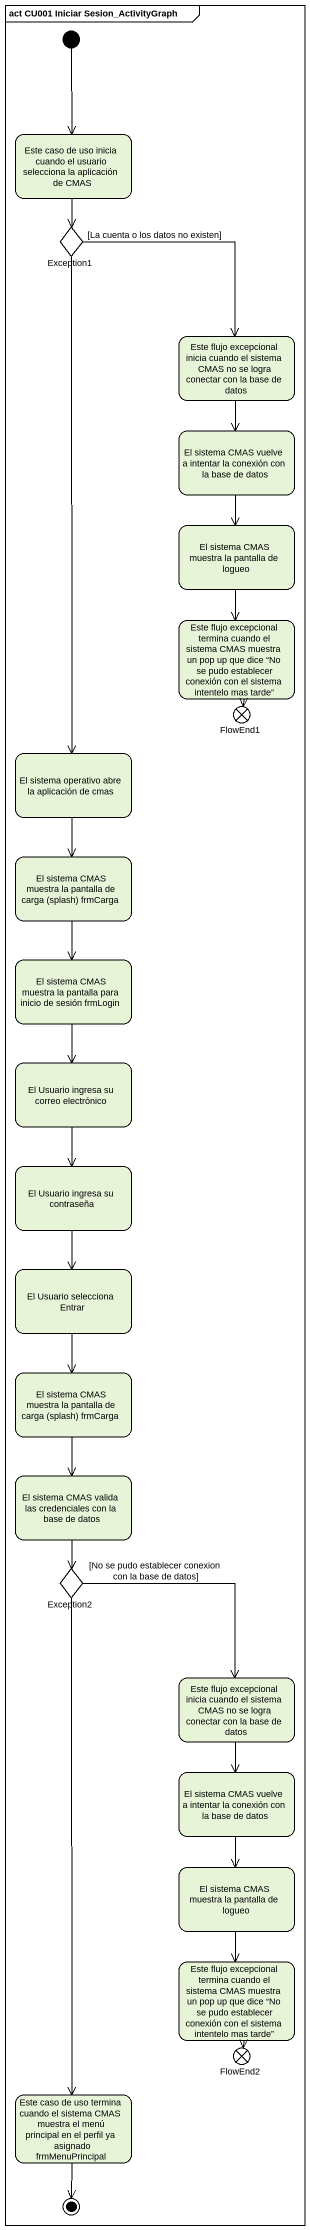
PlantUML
@startuml
mainframe act CU001 Iniciar Sesion_ActivityGraph
hide empty description
state "Este caso de uso inicia cuando el usuario selecciona la aplicación de CMAS" as Este_caso_de_uso_inicia
state Exception1 <<choice>>
state "Este flujo excepcional inicia cuando el sistema CMAS no se logra conectar con la base de datos" as Este_flujo_excepcional
state "El sistema CMAS vuelve a intentar la conexión con la base de datos" as El_sistema_CMAS_vuelve_a
state "El sistema CMAS muestra la pantalla de logueo" as El_sistema_CMAS_muestra_la
state "Este flujo excepcional termina cuando el sistema CMAS muestra un pop up que dice “No se pudo establecer conexión con el sistema intentelo mas tarde”" as Este_flujo_excepcional_2
state FlowEnd1 <<end>>
state "El sistema operativo abre la aplicación de cmas" as El_sistema_operativo_abre
state "El sistema CMAS muestra la pantalla de carga (splash) frmCarga" as El_sistema_CMAS_muestra_la_2
state "El sistema CMAS muestra la pantalla para inicio de sesión frmLogin" as El_sistema_CMAS_muestra_la_3
state "El Usuario ingresa su correo electrónico" as El_Usuario_ingresa_su
state "El Usuario ingresa su contraseña" as El_Usuario_ingresa_su_2
state "El Usuario selecciona Entrar" as El_Usuario_selecciona_Entrar
state "El sistema CMAS muestra la pantalla de carga (splash) frmCarga" as El_sistema_CMAS_muestra_la_4
state "El sistema CMAS valida las credenciales con la base de datos" as El_sistema_CMAS_valida_las
state Exception2 <<choice>>
state "Este flujo excepcional inicia cuando el sistema CMAS no se logra conectar con la base de datos" as Este_flujo_excepcional_3
state "El sistema CMAS vuelve a intentar la conexión con la base de datos" as El_sistema_CMAS_vuelve_a_2
state "El sistema CMAS muestra la pantalla de logueo" as El_sistema_CMAS_muestra_la_5
state "Este flujo excepcional termina cuando el sistema CMAS muestra un pop up que dice “No se pudo establecer conexión con el sistema intentelo mas tarde”" as Este_flujo_excepcional_4
state FlowEnd2 <<end>>
state "Este caso de uso termina cuando el sistema CMAS muestra el menú principal en el perfil ya asignado frmMenuPrincipal" as Este_caso_de_uso_termina
[*] --> Este_caso_de_uso_inicia
Este_caso_de_uso_inicia --> Exception1
Exception1 --> Este_flujo_excepcional : [La cuenta o los datos no existen]
Exception1 --> El_sistema_operativo_abre
Este_flujo_excepcional --> El_sistema_CMAS_vuelve_a
El_sistema_CMAS_vuelve_a --> El_sistema_CMAS_muestra_la
El_sistema_CMAS_muestra_la --> Este_flujo_excepcional_2
Este_flujo_excepcional_2 --> FlowEnd1
El_sistema_operativo_abre --> El_sistema_CMAS_muestra_la_2
El_sistema_CMAS_muestra_la_2 --> El_sistema_CMAS_muestra_la_3
El_sistema_CMAS_muestra_la_3 --> El_Usuario_ingresa_su
El_Usuario_ingresa_su --> El_Usuario_ingresa_su_2
El_Usuario_ingresa_su_2 --> El_Usuario_selecciona_Entrar
El_Usuario_selecciona_Entrar --> El_sistema_CMAS_muestra_la_4
El_sistema_CMAS_muestra_la_4 --> El_sistema_CMAS_valida_las
El_sistema_CMAS_valida_las --> Exception2
Exception2 --> Este_flujo_excepcional_3 : [No se pudo establecer conexion con la base de datos]
Exception2 --> Este_caso_de_uso_termina
Este_flujo_excepcional_3 --> El_sistema_CMAS_vuelve_a_2
El_sistema_CMAS_vuelve_a_2 --> El_sistema_CMAS_muestra_la_5
El_sistema_CMAS_muestra_la_5 --> Este_flujo_excepcional_4
Este_flujo_excepcional_4 --> FlowEnd2
Este_caso_de_uso_termina --> [*]
@enduml
